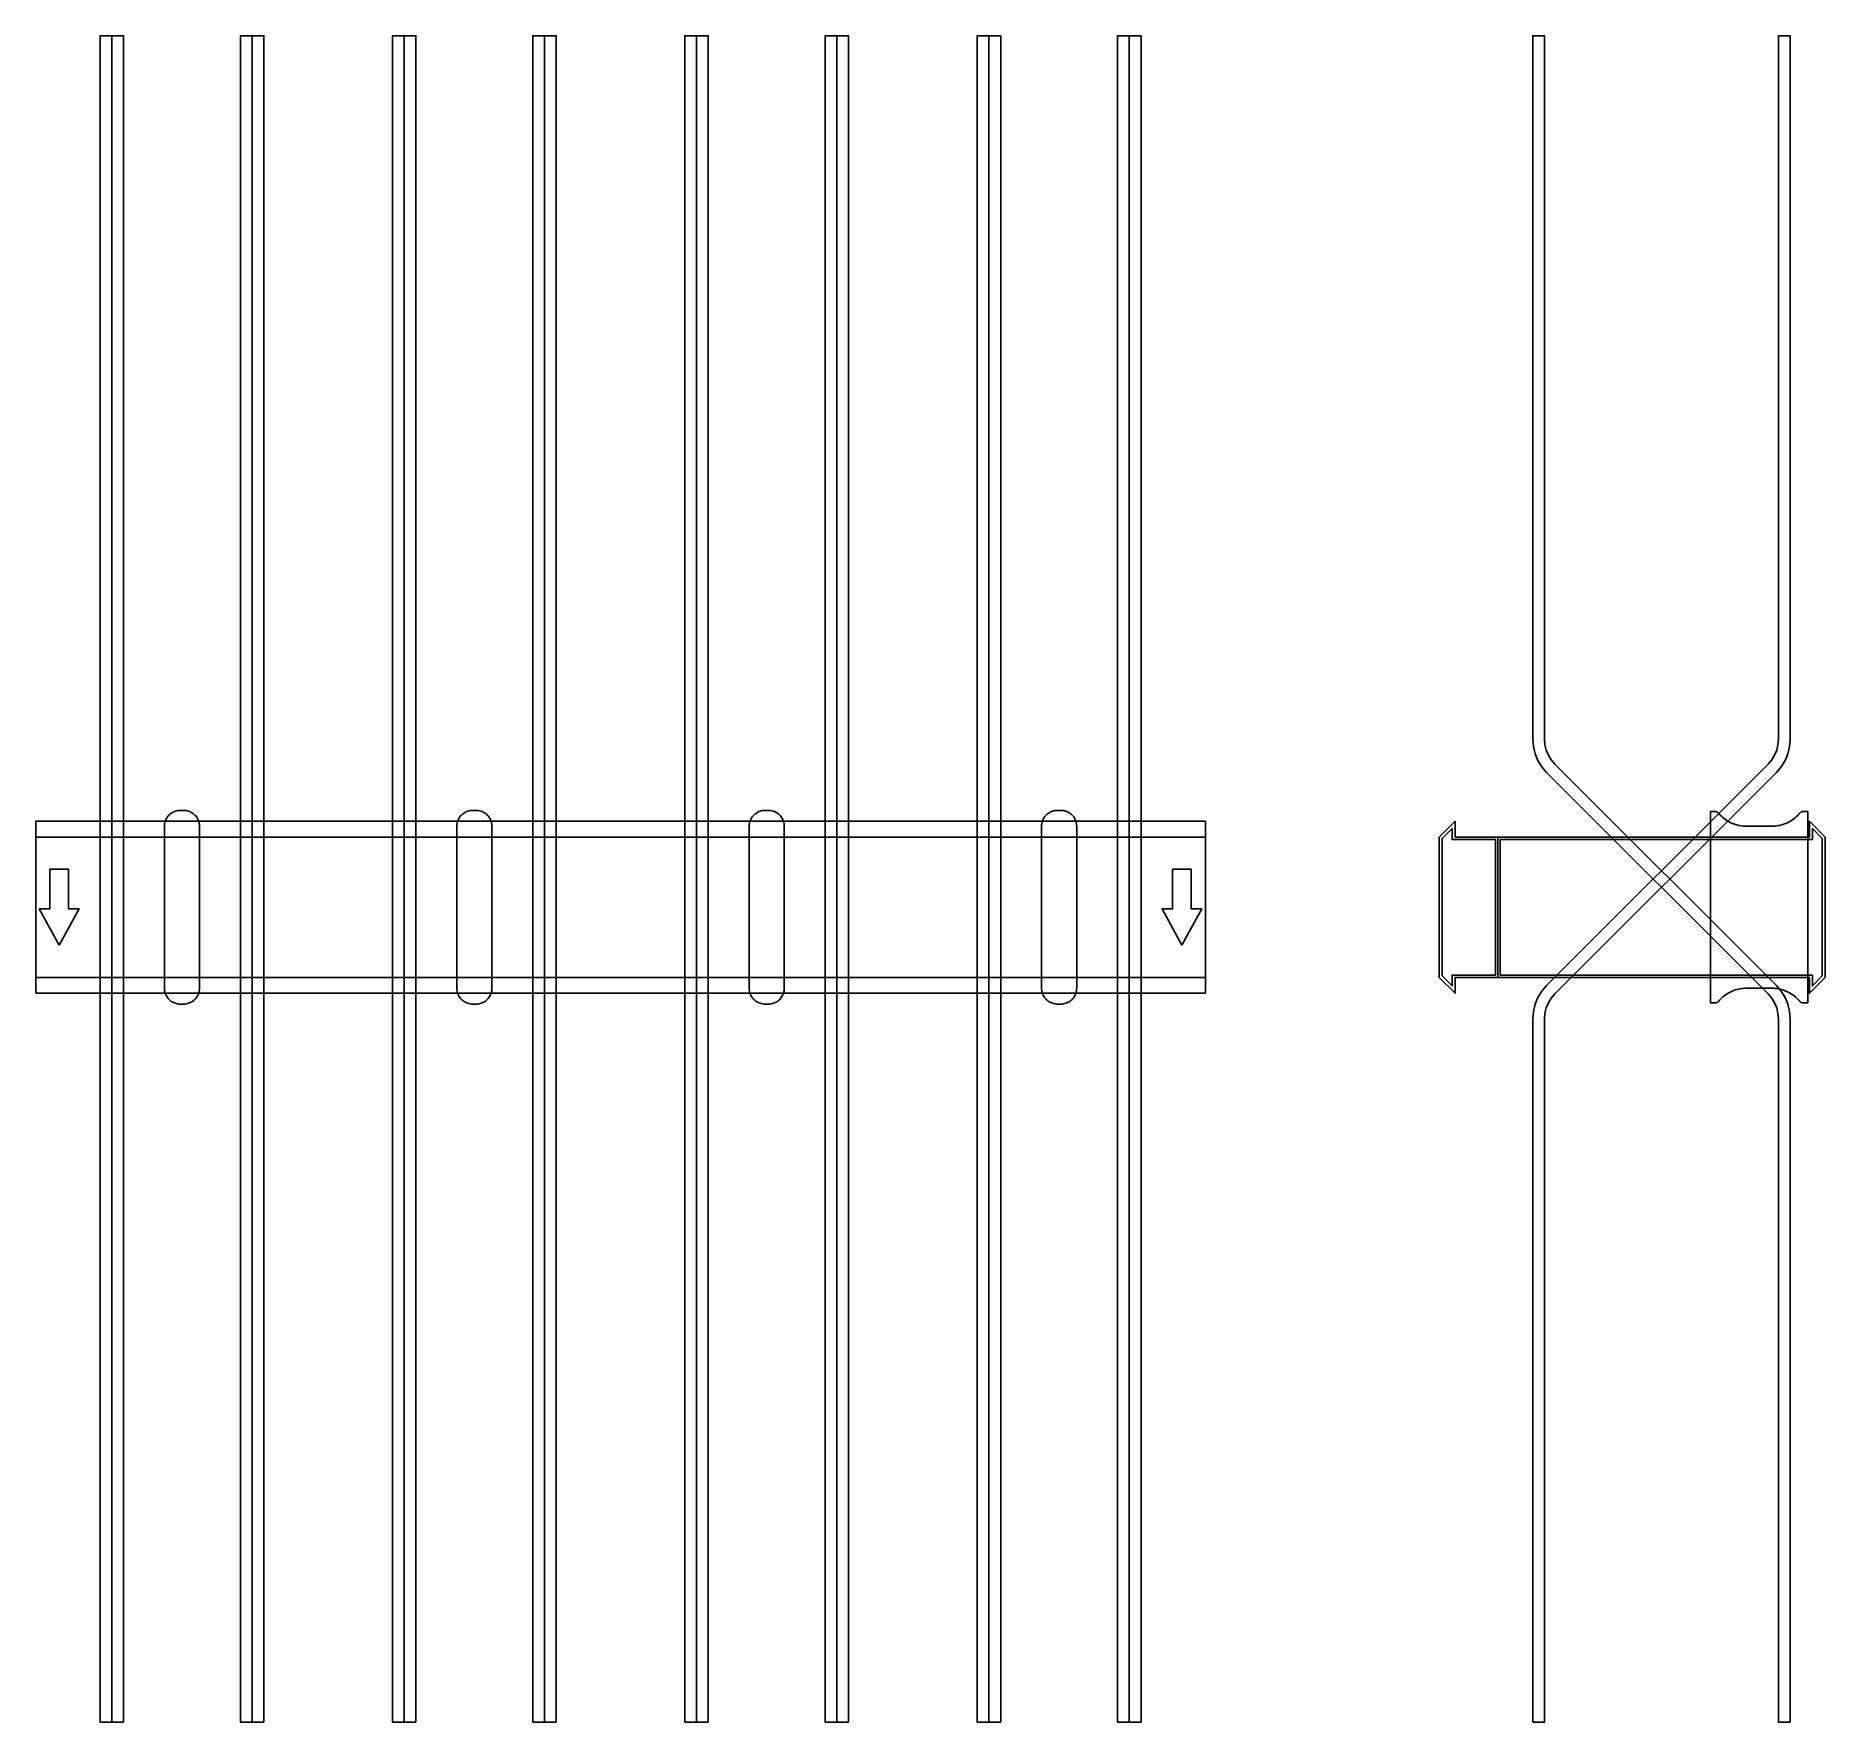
# Model space of a CAD drawing. Extents: x 0 to 1530, y -697 to 745.
import ezdxf

# ---------------------------------------------------------------- set-up
doc = ezdxf.new("R2010")
doc.units = 0
doc.layers.add('Halfen', color=7, linetype='CONTINUOUS')

msp = doc.modelspace()

# ---------------------------------------------------------------- linework, layer by layer
at = {"layer": 'Halfen', "color": 7}
for points in [[(65, -696.961), (65, 745.246), (55, 745.246), (55, -696.961)], [(75, -696.961), (75, 745.246), (65, 745.246), (65, -696.961)], [(185, -696.961), (185, 745.246), (175, 745.246), (175, -696.961)], [(195, -696.961), (195, 745.246), (185, 745.246), (185, -696.961)], [(315, -696.961), (315, 745.246), (305, 745.246), (305, -696.961)], [(325, -696.961), (325, 745.246), (315, 745.246), (315, -696.961)], [(435, -696.961), (435, 745.246), (425, 745.246), (425, -696.961)], [(445, -696.961), (445, 745.246), (435, 745.246), (435, -696.961)], [(565, -696.961), (565, 745.246), (555, 745.246), (555, -696.961)], [(575, -696.961), (575, 745.246), (565, 745.246), (565, -696.961)], [(685, -696.961), (685, 745.246), (675, 745.246), (675, -696.961)], [(695, -696.961), (695, 745.246), (685, 745.246), (685, -696.961)], [(815, -696.961), (815, 745.246), (805, 745.246), (805, -696.961)], [(825, -696.961), (825, 745.246), (815, 745.246), (815, -696.961)], [(935, -696.961), (935, 745.246), (925, 745.246), (925, -696.961)], [(945, -696.961), (945, 745.246), (935, 745.246), (935, -696.961)], [(1500, -696.961), (1500, -95.355), (1499.508, -89.098), (1498.042, -82.995), (1495.64, -77.196), (1492.361, -71.844), (1488.284, -67.071), (1298.787, 122.426), (1295.729, 126.006), (1293.27, 130.02), (1291.468, 134.369), (1290.369, 138.947), (1290, 143.64), (1290, 206.246), (1290, 745.246), (1280, 745.246), (1280, 206.246), (1280, 143.64), (1280.492, 137.382), (1281.958, 131.279), (1284.36, 125.48), (1287.639, 120.128), (1291.716, 115.355), (1481.213, -74.142), (1484.271, -77.722), (1486.73, -81.736), (1488.532, -86.085), (1489.631, -90.662), (1490, -95.355), (1490, -696.961)], [(1280, -696.961), (1280, -95.355), (1280.492, -89.098), (1281.958, -82.995), (1284.36, -77.196), (1287.639, -71.844), (1291.716, -67.071), (1481.213, 122.426), (1484.271, 126.006), (1486.73, 130.02), (1488.532, 134.369), (1489.631, 138.947), (1490, 143.64), (1490, 206.246), (1490, 745.246), (1500, 745.246), (1500, 206.246), (1500, 143.64), (1499.508, 137.382), (1498.042, 131.279), (1495.64, 125.48), (1492.361, 120.128), (1488.284, 115.355), (1298.787, -74.142), (1295.729, -77.722), (1293.27, -81.736), (1291.468, -86.085), (1290.369, -90.662), (1290, -95.355), (1290, -696.961)], [(140, -69.3), (140, -56.8), (140, 69.3), (139.958, 70.359), (139.834, 71.412), (139.627, 72.452), (139.339, 73.472), (138.972, 74.466), (138.529, 75.429), (138.011, 76.354), (137.422, 77.235), (136.765, 78.068), (136.046, 78.846), (135.268, 79.565), (134.435, 80.222), (133.554, 80.811), (132.629, 81.329), (131.666, 81.772), (130.672, 82.139), (129.652, 82.427), (128.612, 82.634), (127.559, 82.758), (126.5, 82.8), (123.5, 82.8), (122.441, 82.758), (121.388, 82.634), (120.348, 82.427), (119.328, 82.139), (118.334, 81.772), (117.371, 81.329), (116.446, 80.811), (115.565, 80.222), (114.732, 79.565), (113.954, 78.846), (113.235, 78.068), (112.578, 77.235), (111.989, 76.354), (111.471, 75.429), (111.028, 74.466), (110.661, 73.472), (110.373, 72.452), (110.166, 71.412), (110.042, 70.359), (110, 69.3), (110, -56.8), (110, -69.3), (110.042, -70.359), (110.166, -71.412), (110.373, -72.452), (110.661, -73.472), (111.028, -74.466), (111.471, -75.429), (111.989, -76.354), (112.578, -77.235), (113.235, -78.068), (113.954, -78.846), (114.732, -79.565), (115.565, -80.222), (116.446, -80.811), (117.371, -81.329), (118.334, -81.772), (119.328, -82.139), (120.348, -82.427), (121.388, -82.634), (122.441, -82.758), (123.5, -82.8), (126.5, -82.8), (127.559, -82.758), (128.612, -82.634), (129.652, -82.427), (130.672, -82.139), (131.666, -81.772), (132.629, -81.329), (133.554, -80.811), (134.435, -80.222), (135.268, -79.565), (136.046, -78.846), (136.765, -78.068), (137.422, -77.235), (138.011, -76.354), (138.529, -75.429), (138.972, -74.466), (139.339, -73.472), (139.627, -72.452), (139.834, -71.412), (139.958, -70.359), (140, -69.3)], [(390, -69.3), (390, -56.8), (390, 69.3), (389.958, 70.359), (389.834, 71.412), (389.627, 72.452), (389.339, 73.472), (388.972, 74.466), (388.529, 75.429), (388.011, 76.354), (387.422, 77.235), (386.765, 78.068), (386.046, 78.846), (385.268, 79.565), (384.435, 80.222), (383.554, 80.811), (382.629, 81.329), (381.666, 81.772), (380.672, 82.139), (379.652, 82.427), (378.612, 82.634), (377.559, 82.758), (376.5, 82.8), (373.5, 82.8), (372.441, 82.758), (371.388, 82.634), (370.348, 82.427), (369.328, 82.139), (368.334, 81.772), (367.371, 81.329), (366.446, 80.811), (365.565, 80.222), (364.732, 79.565), (363.954, 78.846), (363.235, 78.068), (362.578, 77.235), (361.989, 76.354), (361.471, 75.429), (361.028, 74.466), (360.661, 73.472), (360.373, 72.452), (360.166, 71.412), (360.042, 70.359), (360, 69.3), (360, -56.8), (360, -69.3), (360.042, -70.359), (360.166, -71.412), (360.373, -72.452), (360.661, -73.472), (361.028, -74.466), (361.471, -75.429), (361.989, -76.354), (362.578, -77.235), (363.235, -78.068), (363.954, -78.846), (364.732, -79.565), (365.565, -80.222), (366.446, -80.811), (367.371, -81.329), (368.334, -81.772), (369.328, -82.139), (370.348, -82.427), (371.388, -82.634), (372.441, -82.758), (373.5, -82.8), (376.5, -82.8), (377.559, -82.758), (378.612, -82.634), (379.652, -82.427), (380.672, -82.139), (381.666, -81.772), (382.629, -81.329), (383.554, -80.811), (384.435, -80.222), (385.268, -79.565), (386.046, -78.846), (386.765, -78.068), (387.422, -77.235), (388.011, -76.354), (388.529, -75.429), (388.972, -74.466), (389.339, -73.472), (389.627, -72.452), (389.834, -71.412), (389.958, -70.359), (390, -69.3)], [(640, -69.3), (640, -56.8), (640, 69.3), (639.958, 70.359), (639.834, 71.412), (639.627, 72.452), (639.339, 73.472), (638.972, 74.466), (638.529, 75.429), (638.011, 76.354), (637.422, 77.235), (636.765, 78.068), (636.046, 78.846), (635.268, 79.565), (634.435, 80.222), (633.554, 80.811), (632.629, 81.329), (631.666, 81.772), (630.672, 82.139), (629.652, 82.427), (628.612, 82.634), (627.559, 82.758), (626.5, 82.8), (623.5, 82.8), (622.441, 82.758), (621.388, 82.634), (620.348, 82.427), (619.328, 82.139), (618.334, 81.772), (617.371, 81.329), (616.446, 80.811), (615.565, 80.222), (614.732, 79.565), (613.954, 78.846), (613.235, 78.068), (612.578, 77.235), (611.989, 76.354), (611.471, 75.429), (611.028, 74.466), (610.661, 73.472), (610.373, 72.452), (610.166, 71.412), (610.042, 70.359), (610, 69.3), (610, -56.8), (610, -69.3), (610.042, -70.359), (610.166, -71.412), (610.373, -72.452), (610.661, -73.472), (611.028, -74.466), (611.471, -75.429), (611.989, -76.354), (612.578, -77.235), (613.235, -78.068), (613.954, -78.846), (614.732, -79.565), (615.565, -80.222), (616.446, -80.811), (617.371, -81.329), (618.334, -81.772), (619.328, -82.139), (620.348, -82.427), (621.388, -82.634), (622.441, -82.758), (623.5, -82.8), (626.5, -82.8), (627.559, -82.758), (628.612, -82.634), (629.652, -82.427), (630.672, -82.139), (631.666, -81.772), (632.629, -81.329), (633.554, -80.811), (634.435, -80.222), (635.268, -79.565), (636.046, -78.846), (636.765, -78.068), (637.422, -77.235), (638.011, -76.354), (638.529, -75.429), (638.972, -74.466), (639.339, -73.472), (639.627, -72.452), (639.834, -71.412), (639.958, -70.359), (640, -69.3)], [(890, -69.3), (890, -56.8), (890, 69.3), (889.958, 70.359), (889.834, 71.412), (889.627, 72.452), (889.339, 73.472), (888.972, 74.466), (888.529, 75.429), (888.011, 76.354), (887.422, 77.235), (886.765, 78.068), (886.046, 78.846), (885.268, 79.565), (884.435, 80.222), (883.554, 80.811), (882.629, 81.329), (881.666, 81.772), (880.672, 82.139), (879.652, 82.427), (878.612, 82.634), (877.559, 82.758), (876.5, 82.8), (873.5, 82.8), (872.441, 82.758), (871.388, 82.634), (870.348, 82.427), (869.328, 82.139), (868.334, 81.772), (867.371, 81.329), (866.446, 80.811), (865.565, 80.222), (864.732, 79.565), (863.954, 78.846), (863.235, 78.068), (862.578, 77.235), (861.989, 76.354), (861.471, 75.429), (861.028, 74.466), (860.661, 73.472), (860.373, 72.452), (860.166, 71.412), (860.042, 70.359), (860, 69.3), (860, -56.8), (860, -69.3), (860.042, -70.359), (860.166, -71.412), (860.373, -72.452), (860.661, -73.472), (861.028, -74.466), (861.471, -75.429), (861.989, -76.354), (862.578, -77.235), (863.235, -78.068), (863.954, -78.846), (864.732, -79.565), (865.565, -80.222), (866.446, -80.811), (867.371, -81.329), (868.334, -81.772), (869.328, -82.139), (870.348, -82.427), (871.388, -82.634), (872.441, -82.758), (873.5, -82.8), (876.5, -82.8), (877.559, -82.758), (878.612, -82.634), (879.652, -82.427), (880.672, -82.139), (881.666, -81.772), (882.629, -81.329), (883.554, -80.811), (884.435, -80.222), (885.268, -79.565), (886.046, -78.846), (886.765, -78.068), (887.422, -77.235), (888.011, -76.354), (888.529, -75.429), (888.972, -74.466), (889.339, -73.472), (889.627, -72.452), (889.834, -71.412), (889.958, -70.359), (890, -69.3)], [(1515, -81.8), (1515, 81.8), (1511, 81.8), (1510.846, 81.797), (1510.691, 81.786), (1510.538, 81.769), (1510.385, 81.746), (1510.234, 81.715), (1510.084, 81.678), (1509.936, 81.634), (1509.789, 81.584), (1509.646, 81.527), (1509.505, 81.464), (1509.366, 81.395), (1509.231, 81.32), (1509.1, 81.239), (1508.972, 81.153), (1508.848, 81.06), (1508.728, 80.963), (1508.613, 80.86), (1508.502, 80.752), (1508.397, 80.639), (1508.296, 80.522), (1507.41, 79.491), (1506.479, 78.5), (1505.505, 77.551), (1504.491, 76.646), (1503.437, 75.787), (1502.347, 74.975), (1501.222, 74.211), (1500.064, 73.499), (1498.876, 72.838), (1497.66, 72.23), (1496.418, 71.676), (1495.153, 71.178), (1493.867, 70.736), (1492.563, 70.351), (1491.243, 70.024), (1489.911, 69.756), (1488.567, 69.547), (1487.216, 69.397), (1485.859, 69.307), (1484.5, 69.277), (1462.5, 69.277), (1461.141, 69.307), (1459.784, 69.397), (1458.433, 69.547), (1457.089, 69.756), (1455.757, 70.024), (1454.437, 70.351), (1453.133, 70.736), (1451.847, 71.178), (1450.582, 71.676), (1449.34, 72.23), (1448.124, 72.838), (1446.936, 73.499), (1445.778, 74.211), (1444.653, 74.975), (1443.563, 75.787), (1442.509, 76.646), (1441.495, 77.551), (1440.521, 78.5), (1439.59, 79.491), (1438.704, 80.522), (1438.603, 80.639), (1438.498, 80.752), (1438.387, 80.86), (1438.272, 80.963), (1438.152, 81.06), (1438.028, 81.153), (1437.9, 81.239), (1437.769, 81.32), (1437.634, 81.395), (1437.495, 81.464), (1437.354, 81.527), (1437.211, 81.584), (1437.064, 81.634), (1436.916, 81.678), (1436.766, 81.715), (1436.615, 81.746), (1436.462, 81.769), (1436.309, 81.786), (1436.154, 81.797), (1436, 81.8), (1432, 81.8), (1432, -81.8), (1436, -81.8), (1436.154, -81.797), (1436.309, -81.786), (1436.462, -81.769), (1436.615, -81.746), (1436.766, -81.715), (1436.916, -81.678), (1437.064, -81.634), (1437.211, -81.584), (1437.354, -81.527), (1437.495, -81.464), (1437.634, -81.395), (1437.769, -81.32), (1437.9, -81.239), (1438.028, -81.153), (1438.152, -81.06), (1438.272, -80.963), (1438.387, -80.86), (1438.498, -80.752), (1438.603, -80.639), (1438.704, -80.522), (1439.59, -79.491), (1440.521, -78.5), (1441.495, -77.551), (1442.509, -76.646), (1443.563, -75.787), (1444.653, -74.975), (1445.778, -74.211), (1446.936, -73.499), (1448.124, -72.838), (1449.34, -72.23), (1450.582, -71.676), (1451.847, -71.178), (1453.133, -70.736), (1454.437, -70.351), (1455.757, -70.024), (1457.089, -69.756), (1458.433, -69.547), (1459.784, -69.397), (1461.141, -69.307), (1462.5, -69.277), (1484.5, -69.277), (1485.859, -69.307), (1487.216, -69.397), (1488.567, -69.547), (1489.911, -69.756), (1491.243, -70.024), (1492.563, -70.351), (1493.867, -70.736), (1495.153, -71.178), (1496.418, -71.676), (1497.66, -72.23), (1498.876, -72.838), (1500.064, -73.499), (1501.222, -74.211), (1502.347, -74.975), (1503.437, -75.787), (1504.491, -76.646), (1505.505, -77.551), (1506.479, -78.5), (1507.41, -79.491), (1508.296, -80.522), (1508.397, -80.639), (1508.502, -80.752), (1508.613, -80.86), (1508.728, -80.963), (1508.848, -81.06), (1508.972, -81.153), (1509.1, -81.239), (1509.231, -81.32), (1509.366, -81.395), (1509.505, -81.464), (1509.646, -81.527), (1509.789, -81.584), (1509.936, -81.634), (1510.084, -81.678), (1510.234, -81.715), (1510.385, -81.746), (1510.538, -81.769), (1510.691, -81.786), (1510.846, -81.797), (1511, -81.8)], [(0, -73.5), (1000, -73.5), (1000, 73.5), (0, 73.5)], [(1250, -60), (1250, 60), (1213.5, 60), (1213.5, 73.5), (1200, 60), (1200, -60), (1213.5, -73.5), (1213.5, -60)], [(1248, -58), (1248, 58), (1211, 58), (1211, 67.25), (1202.5, 58.75), (1202.5, -58.75), (1211, -67.25), (1211, -58)], [(1530, -60), (1530, 60), (1516.5, 73.5), (1516.5, 60), (1250, 60), (1250, -60), (1516.5, -60), (1516.5, -73.5)], [(1527.5, -58.75), (1527.5, 58.75), (1519, 67.25), (1519, 58), (1252, 58), (1252, -58), (1519, -58), (1519, -67.25)], [(0, -60), (1000, -60), (1000, 60), (0, 60)], [(20, -32.5), (37, -1.5), (28, -1.5), (28, 32.5), (12, 32.5), (12, -1.5), (3, -1.5)], [(980, -32.5), (997, -1.5), (988, -1.5), (988, 32.5), (972, 32.5), (972, -1.5), (963, -1.5)]]:
    msp.add_lwpolyline(points, close=True, dxfattribs=at)

doc.saveas('drawing.dxf')
